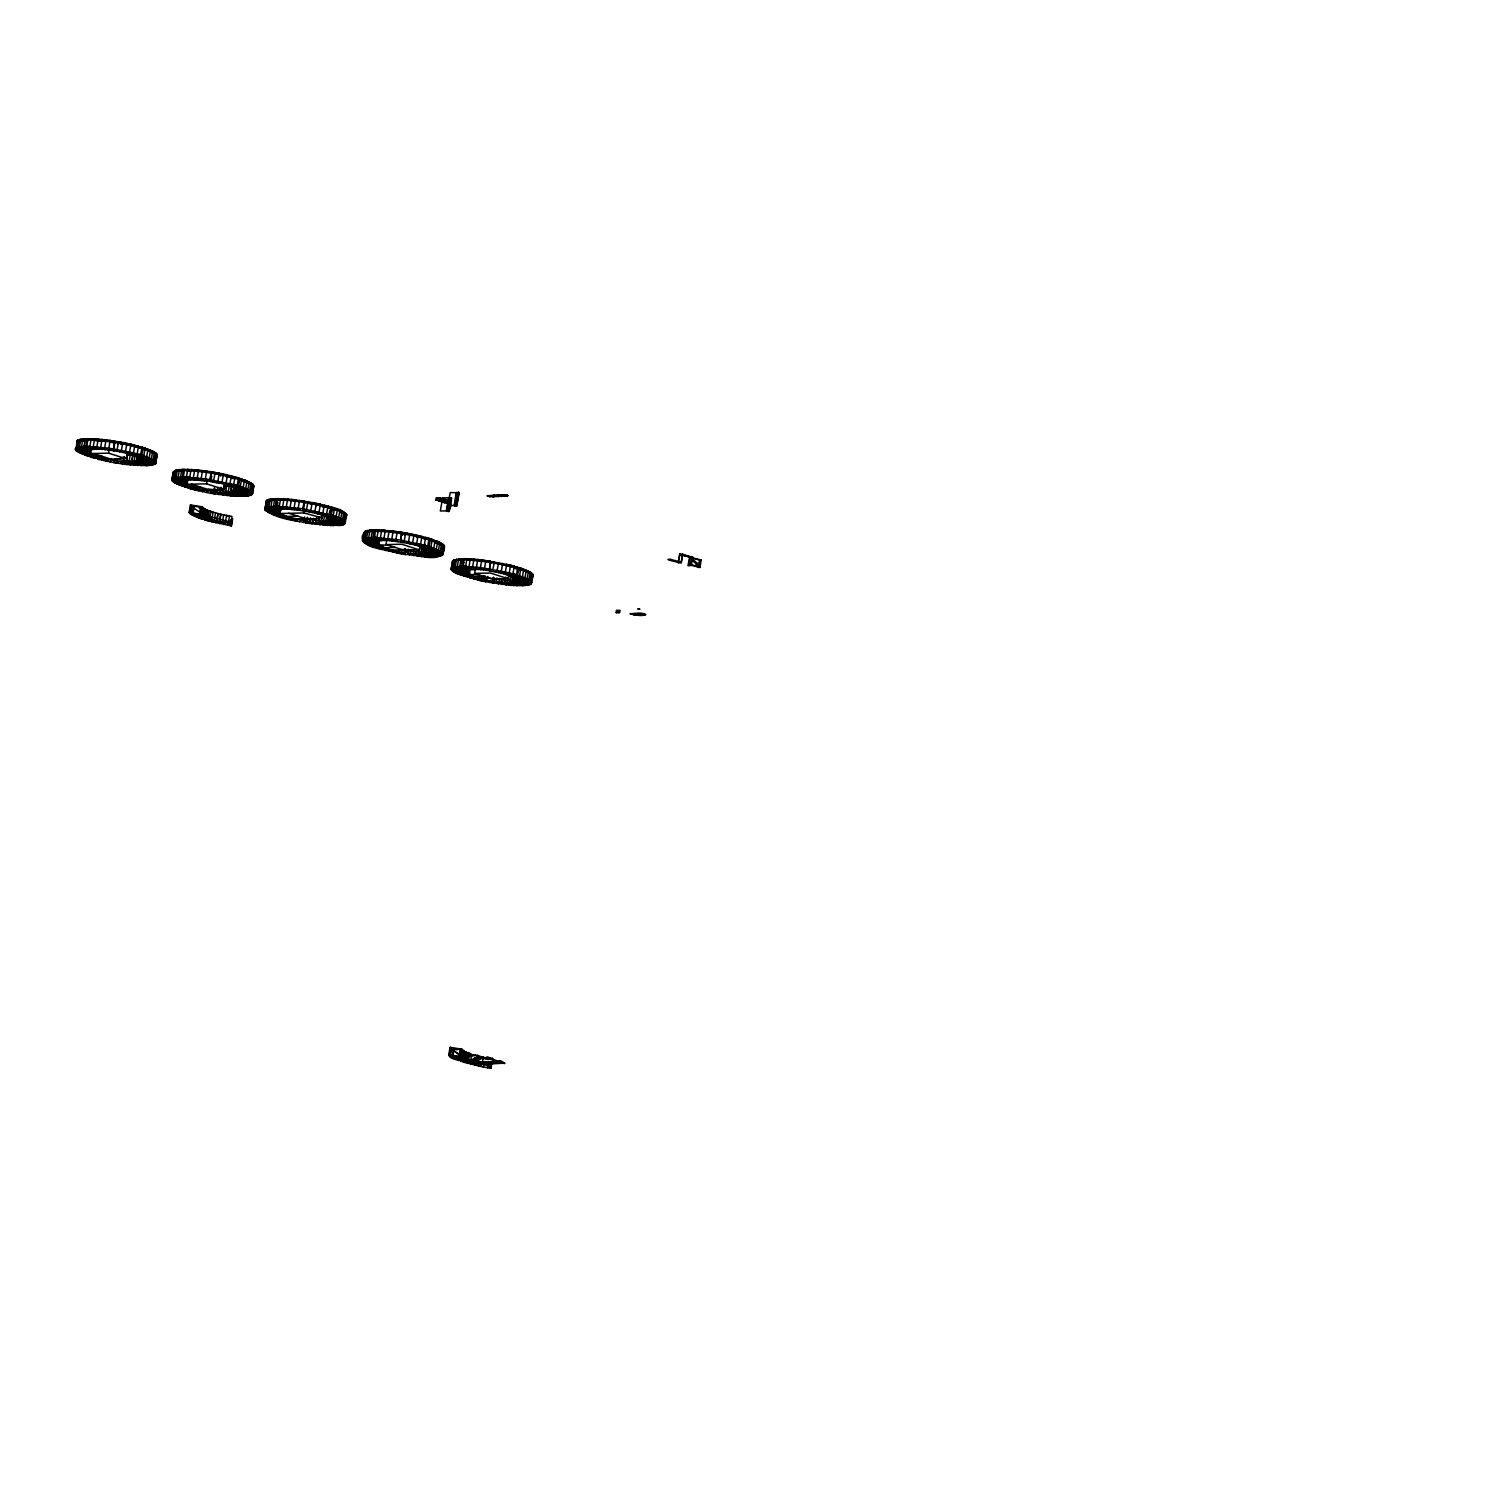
<?xml version="1.0" encoding="UTF-8"?>
<svg xmlns="http://www.w3.org/2000/svg" width="1507" height="1507" viewBox="0 0 1507 1507"><rect width="100%" height="100%" fill="white"/><g stroke="black" fill="none" stroke-linecap="round" stroke-linejoin="round"><path stroke-width="1.5" d="M403.198 534.458L401.747 534.834L401.729 533.704M226.389 515.62L231.927 516.43L231.136 525.227L231.927 520.631L230.175 520.348L231.739 519.821L231.381 525.943L204.387 519.896M181.33 471.164L175.98 470.598L173.493 472.256L173.851 474.762L173.38 473.857M201.392 518.747L210.999 519.877L201.222 518.898L190.541 514.019L189.11 512.38L190.409 504.902L201.015 506.672L200.017 512.305L190.56 505.862M200.073 511.853L200.996 506.653M459.729 1054.165L460.652 1049.023L450.066 1047.271L448.766 1054.749C449.802 1063.772 491.885 1060.777 463.139 1061.983L462.8 1059.892L461.801 1061.568M87.331 451.573C93.359 446.637 112.14 450.254 114.4 451.026C125.062 451.233 164.338 463.968 128.886 462.592C117.019 461.481 105.132 459.409 93.848 455.453C90.345 450.819 65.762 450.65 79.475 446.901L80.851 439.196L77.121 440.628L75.915 450.499L87.538 456.207L97.296 457.205L87.707 456.075M81.792 440.873L77.931 440.063L76.556 447.749L88.122 450.216M90.175 449.613L79.475 446.901L83.978 446.449L85.334 438.763L79.174 439.667L77.818 447.278L89.007 449.877M83.205 440.854L79.344 439.95L79.287 440.929L80.982 439.573L77.196 441.947L77.328 444.094M82.904 438.933L81.548 446.618L91.626 449.425M86.671 439.008L86.031 446.637M86.803 446.788L87.689 446.769M83.978 446.449L86.766 446.392L88.103 438.688L96.938 440.873M88.329 448.446L87.689 452.138L75.915 450.499M88.988 449.048L88.348 452.74L76.857 451.346M87.576 447.409L85.993 446.92L89.422 446.731M91.211 438.725L89.855 446.43L97.484 449.274M90.571 452.288L89.309 451.61L89.987 447.805M90.307 446.694L89.309 447.372M90.269 447.843L89.29 453.381L78.213 452.251M90.684 448.709L94.169 448.634L84.279 446.675L90.684 448.709L90.985 446.976L94.47 446.882M89.44 456.376L92.925 456.32M91.192 450.348L90.533 454.059L79.984 453.211M90.929 455.679L88.819 455.736M92.737 446.92L92.417 448.672L94.319 449.274M94.583 439.234L91.155 439.027L102.024 439.46L100.705 447.165L105.132 449.802M105.999 439.987L110.143 440.44L108.824 448.163L110.84 450.499M82.132 454.191L92.059 454.756L88.913 453.645L108.542 453.155L109.182 449.463M110.124 440.534L114.325 441.061L114.005 442.399L110.143 441.834L110.312 440.835L118.526 442.078L118.111 443.812L118.657 442.154L122.519 442.87L122.35 443.868L118.488 443.152L118.657 442.154M115.135 443.228L114.325 441.061L113.797 450.932M114.344 441.155L122.783 442.549L121.427 450.254L119.712 451.987M90.703 457.224C100.216 459.729 117.019 459.522 122.952 457.958L126.607 458.071L127.379 453.682M123.235 458.731L123.084 457.148M114.852 459.013L123.762 460.351L124.441 456.546L123.386 462.027L126.626 464.533L147.347 465.701L155.579 463.836L157.218 454.718L156.785 456.696M141.47 465.72L133.822 462.856L135.159 455.152L137.325 455.265L127.53 454.624L126.192 462.348L130.619 464.985M123.762 460.351L126.607 460.671L127.492 454.944L137.307 455.491L136.007 462.894M122.783 442.549L130.939 444.301L129.602 452.006L125.477 453.211M132.786 455.057L131.448 462.762L138.079 465.569M134.5 445.526L134.33 446.524L130.751 445.658L130.921 444.659L126.908 443.491L125.571 451.102L122.632 452.571M126.607 460.671L131.919 461.085L132.917 455.434M136.308 453.833L136.007 455.566L134.349 455.604M131.919 461.085L136.534 461.217L137.533 455.566M138.004 456.207L143.617 456.075L134.029 454.944L138.004 456.207L138.305 454.474M138.625 454.53L137.514 454.85L143.73 455.415M137.966 462.837L139.266 455.434M140 454.492L138.512 455.171M144.05 461.067C169.01 467.434 148.326 456.414 140.622 454.926L141.903 447.522L130.902 444.603M141.507 456.131L140.622 455.152M143.787 455.924L145.143 448.219L141.959 447.202L147.987 449.331M140.66 457.167L139.68 462.724L149.777 465.512M136.534 461.217L140.245 461.048L140.923 457.243M142.11 456.979L141.131 462.536L151.849 465.249M143.504 448.012L141.62 455.434M140.245 461.048L141.715 460.859L142.393 457.054M142.958 458.561L142.317 462.272L153.507 464.872M144.747 448.483L144.578 449.482L141.658 448.559L141.828 447.56L150.474 450.536M143.843 458.222L143.203 461.933L154.769 464.401M143.579 465.267L145.444 464.589L141.131 464.796M145.331 465.23L143.749 464.721L144.747 464.062M144.936 462.969L143.749 464.721M156.05 456.998L157.218 455.152L155.767 453.381L147.629 450.555L147.799 449.576M137.476 456.678L146.65 456.941L148.006 449.237L150.53 450.329L149.174 457.94L139.266 457.393M152.282 451.478L152.113 452.458L150.286 450.574M148.477 450.894L152.697 451.215L151.34 458.938L140.773 458.09M154.392 452.477L153.111 459.88L142.016 458.75M151.246 452.533L155.843 453.08L154.468 460.784L142.977 459.39M156.69 455.962L154.166 452.477L155.315 454.379M156.069 456.678L156.408 454.229L156.238 455.227M155.843 453.08L156.766 454.021L155.391 461.651L143.636 459.993M156.86 454.963L155.579 463.836L143.768 461.538M214.258 488.098L213.617 491.791L230.345 493.543L240.291 492.205L252.102 494.503L253.798 486.121L252.498 493.844L248.372 495.916L234.602 496.236L210.622 493.335L190.673 488.89L174.737 482.918L171.949 480.356L173.23 472.03M173.38 473.97L173.832 471.672L173.343 473.895L174.68 474.856M181.65 470.956L177.374 469.883L174.435 470.806L172.438 481.166L184.212 482.805L194.61 487.552L213.429 491.772L214.126 493.26L213.617 491.791M175.716 470.259L174.341 477.945C164.376 480.959 188.601 486.441 184.852 479.113M177.374 469.883L175.999 477.568L174.341 477.945L185.531 480.545C191.672 477.606 212.657 483.992 209.982 479.527M183.458 470.711L179.427 469.6L178.071 477.286L175.999 477.568L186.698 480.281M180.501 477.116L181.857 469.43L184.626 469.355L183.289 477.06L178.071 477.286L188.149 480.093M183.176 469.675L182.554 477.305M182.517 477.587L186.83 477.361L182.517 477.587L190.692 479.301L180.802 477.342L184.306 477.248M185.512 479.716L184.852 483.408L173.38 482.014M185.832 478.039L189.317 477.474L188.94 479.339L190.843 479.942M191.559 470.824L187.735 469.393L186.378 477.097L194.007 479.942M186.472 480.356L185.813 484.048L174.737 482.918M187.207 479.377L187.508 477.644L189.26 477.587M186.341 486.686L187.339 487.006M187.716 481.016L187.056 484.727L176.507 483.879M204.462 480.79L201.222 478.284L202.541 470.58L191.106 469.525L189.769 477.229L196.4 480.055M186.454 486.026L184.344 486.083L190.447 487.307M192.124 485.499L191.822 487.232L200.337 487.025M190.541 505.975L190.711 504.996M190.579 507.614L189.618 513.171L201.373 514.829L211.79 519.557L230.609 523.777M191.728 506.503C192.124 524.116 188.111 499.552 194.177 508.33M198.547 470.127L197.229 477.832L201.655 480.469M190.372 512.229L192.934 512.606L193.744 507.953M193.405 512.776L193.423 507.934M206.534 471.465L206.365 472.445L202.578 471.955L202.748 470.956M210.321 481.6L210.848 471.729L206.647 471.201L205.348 478.83L207.363 481.166M200.488 512.493L201.335 507.2L192.99 506.051M201.09 513.058C205.046 491.527 198.434 532.988 202.315 506.861M187.772 485.047L185.436 484.312L206.516 483.804L207.156 480.093M231.004 522.289L204.255 514.98L202.032 513.642L203.332 508.029L204.274 508.669L202.993 516.072L191.898 514.942M203.012 514.301L203.991 508.631L203.031 507.991M207.796 518.22L207.495 519.972L203.238 518.408L204.5 519.011M210.095 479.848L211.263 472.124M204.613 518.351L203.502 518.691L207.608 519.312L203.125 519.048M204.255 514.98L205.517 509.328L204.236 516.731L193.668 515.884M211.677 479.998L210.17 479.885L210.923 476.042M211.263 479.961L211.451 476.118M211.639 476.155L210.716 479.961M205.122 519.689L201.505 518.088L203.633 518.05M205.8 515.677L207.043 510.025L205.743 517.428L195.835 516.863M214.879 472.765L214.691 473.763L210.829 473.123L210.999 472.124L214.879 472.765L214.616 474.479L214.879 472.765L210.867 471.823M207.005 518.615L207.307 516.863M207.589 516.392L208.588 510.722L210.848 511.438L209.548 518.841M209.303 517.504L209.002 519.237L210.66 519.199M209.643 517.108L210.848 511.438M214.691 488.174L214.842 494.032M210.886 471.748L219.306 473.236L217.95 480.921L216.236 482.654L210.923 481.694L210.528 480.243M211.79 519.557L213.071 512.154L208.588 510.722M217.648 488.607L217.008 492.318L219.024 494.654M213.071 512.154L215.501 512.87L214.22 520.273L207.853 520.895M220.964 487.213L219.909 492.695L223.149 495.2M223.149 474.385L222.979 475.364L219.174 474.592L219.344 473.594M224.581 488.701L221.868 489.568L220.926 488.588L224.581 488.701L225.353 484.312M231.325 475.986L223.432 474.065L222.094 481.769L219.155 483.238L216.236 482.654M221.209 489.361L221.077 487.778M216.97 519.237L217.969 513.567L220.832 514.207L219.532 521.61L215.407 522.816M224.053 485.292L222.716 493.015L227.143 495.652M227.161 475.27L226.992 476.25L223.281 475.44L223.45 474.441L215.087 472.539M219.739 519.896L220.832 514.207M227.463 474.969L226.125 482.673L219.155 483.238M231.682 485.819L226.747 485.631L225.41 493.26L230.967 495.991M220.38 514.339L223.676 514.848L222.377 522.251L219.438 523.72M231.023 476.193L230.835 477.192L227.274 476.325L227.444 475.327M235.017 476.965L231.343 475.911L230.006 483.615L222 483.879M240.14 486.742L234.527 486.874L230.533 485.612L230.854 483.86M223.676 514.848L226.577 515.432L225.296 522.835L223.582 524.549M236.034 486.177L231.645 486.139L230.345 493.543L237.993 496.387M208.38 489.135L230.854 491.866L231.645 486.139M232.53 493.561L234.056 486.234L233.058 491.885L230.854 491.866M226.577 515.432L229.554 515.978L227.783 525.34M234.527 486.874L234.828 485.141M237.258 485.141L234.037 485.518L239.255 485.763M234.489 493.505L235.789 486.102M233.058 491.885L235.035 491.847L235.714 488.042L224.731 484.538M235.035 485.838L236.524 485.16M238.106 478.152L237.936 479.151L223.375 474.366L220.625 475.647M240.253 486.083L237.032 486.478L238.483 477.889L250.991 482.937L253.798 486.215M237.183 487.835L236.203 493.392L246.3 496.18M231.381 525.943L232.681 518.54M237.032 486.478L238.407 486.441L240.009 478.699M238.633 487.646L237.654 493.203L248.372 495.916M243.663 495.502L237.654 495.464L240.103 495.935L240.385 494.748M235.035 491.847L238.238 491.527L238.916 487.722M239.481 489.229L238.841 492.94L250.03 495.539M241.271 479.151L241.101 480.149L238.181 479.226L238.351 478.228L246.997 481.204L242.533 480.997M240.291 492.205C262.783 497.649 249.164 489.229 240.31 486.591L241.666 478.887M240.367 488.89L239.707 492.601L251.273 495.068M244.134 480.168L243.946 481.166L241.497 479.226M239.952 479.772L244.53 479.904L243.173 487.609L233.999 487.345M241.855 495.897L242.797 495.52M252.008 484.048L253.233 486.686L252.272 484.048L248.938 482.202L248.636 483.125L250.388 484.067L250.576 483.088M243.098 480.695L249.22 481.882L247.864 489.605L235.789 488.061L245.698 488.607L247.054 480.903L244.53 479.904M252.705 485.838L252.875 484.84L252.931 488.004M239.5 490.058L250.991 491.452L252.366 483.747L253.308 484.614L251.914 492.318L240.159 490.66L237.296 488.758M307.014 522.872C293.79 520.367 276.233 518.954 264.874 509.611L266.551 500.55L271.241 500.795M266.004 506.71L265.364 510.421L277.118 512.06L287.536 516.807L306.354 521.026C304.489 522.778 351.545 525.924 324.909 515.903C313.381 512.229 301.362 510.157 289.306 509.309C284.503 506.069 272.258 515.055 277.778 508.368M267.379 499.985L264.874 509.611L276.779 511.513L277.401 507.689M266.23 502.509L267.568 500.362L266.155 502.227M289.306 509.309L282.676 506.503L284.013 498.798L270.28 499.213L268.924 506.823L266.004 507.671L277.571 510.138M272.353 498.855L270.977 506.559L268.924 506.823L279.624 509.536M281.074 509.347L270.977 506.559L273.426 506.371L274.783 498.685L278.531 499.815M277.608 498.987L272.447 500.211L272.616 499.213M276.101 498.949L275.48 506.559M277.947 502.377L277.005 507.35L275.536 506.201M278.418 508.97L277.778 512.681L266.287 511.269M273.841 505.956L279.624 507.275M280.679 514.301L278.362 513.567L279.417 507.727M279.699 507.765L278.738 513.322L267.643 512.192M277.213 506.522L273.728 506.597L280.114 508.631L280.415 506.898L276.44 505.617M280.264 516.261L279.379 515.281L283.354 516.562L278.87 516.298M280.679 508.405L280.019 512.229L276.987 508.744M280.302 512.135L280.942 508.424M282.167 506.861L281.866 508.594L280.114 508.631M280.377 515.601L278.983 515.658L282.355 516.242M282.751 515.865L286.744 517.127L277.156 515.997L282.751 515.865L283.052 514.113M283.542 515.469L283.241 517.221L282.242 516.901M284.013 498.874L287.649 499.043L286.311 506.748L291.868 509.479M316.338 503.413L295.447 499.91L294.148 507.539L297.388 510.044M299.573 500.362L298.254 508.085L300.289 510.421M299.761 500.757L299.573 501.756L303.434 502.34L303.604 501.341L304.433 503.225L303.774 500.983L303.227 510.873M303.058 508.801L304.357 501.398M278.362 513.567L303.981 512.945C303.02 506.71 304.659 510.76 304.527 509.272M304.64 516.939L303.529 522.59M308.012 501.699L306.204 511.363M306.354 521.026L307.183 517.353M307.616 517.428L307.748 523.287L334.008 525.679M310.574 517.881L309.915 521.573L311.949 523.909M313.475 518.257L312.816 521.949L316.056 524.455M316.715 516.788L315.641 522.27L320.068 524.907M320.087 504.525L319.898 505.523L316.206 504.694L316.376 503.696M345.499 516.675C346.855 507.802 326.981 507.482 320.388 504.223L319.051 511.928L314.906 513.133M287.272 519.124L319.333 518.728L318.806 517.711M319.296 516.958L318.335 522.515L323.892 525.246M301.306 518.389L318.787 520.838L319.446 517.033M320.369 504.581L320.2 505.58L323.76 506.446L323.93 505.448M318.787 520.838L321.368 521.026L322.178 515.281L326.962 515.488M327.603 506.427L327.433 507.407L320.332 504.525L303.736 501.304L277.495 498.911M325.455 522.816L326.755 515.413M333.047 515.997L323.459 514.867C343.502 513.378 357.686 531.387 326.586 523.438L326.887 521.705M327.415 522.778L328.714 515.375M321.368 521.026L327.961 521.102L328.94 515.451M329.788 510.59L329.185 514.075L333.16 515.337M326.962 514.772L331.446 515.055M328.639 521.667L328.338 523.4L326.435 522.797M331.031 507.407L330.862 508.405L327.678 507.482L327.867 506.503L334.516 508.462L328.809 508.443M317.638 513.793L322.931 512.87L324.269 505.165L331.408 507.143L330.052 514.848L302.455 508.707L276.195 506.314L277.552 498.61L280.622 498.742L279.304 506.352L286.933 509.196M330.429 515.243L329.129 522.646L339.226 525.453M327.961 521.102L329.694 520.989L330.673 515.319M326.586 523.438L330.09 523.362L330.391 521.61M332.934 507.953L331.05 515.356M331.823 516.976L330.579 522.458L341.279 525.171M332.407 518.483L331.747 522.194L342.956 524.794M334.196 508.424L334.008 509.404L331.276 507.482M331.446 524.7L330.692 524.059L336.588 524.756M333.235 515.865L334.573 508.142L331.389 507.219M334.177 523.984L333.198 524.643M337.041 509.423L339.395 511.419L339.565 510.421M341.712 511.4L341.543 512.38L339.734 510.496L342.07 511.457M342.146 511.156L340.77 518.86L330.221 518.012M345.499 516.92L346.139 514.17L343.596 512.418L343.313 513.341C346.44 513.473 346.214 519.915 346.309 514.885L344.933 513.303L340.883 512.757M343.916 512.097L342.541 519.802L331.465 518.672M345.197 513.322L343.897 520.725L332.425 519.312M345.273 513.096L340.695 512.455M345.178 518.766L344.199 524.323L332.633 521.855M346.667 514.659L345.028 523.758L333.217 521.46M404.215 552.334L404.705 553.804L404.686 548.605C399.751 557.1 450.423 555.913 422.6 547.173C412.748 544.008 402.52 542.124 392.253 541.013C381.874 538.451 372.323 544.272 362.49 540.165L364.939 538.489L366.314 530.784C353.071 542.124 375.318 550.187 384.436 548.416L374.847 547.267M375.262 541.409L363.696 538.96L365.071 531.255L362.565 540.9C376.675 542.595 389.145 551.6 404.046 552.316M364.016 536.134L363.055 541.691L374.81 543.349L375.469 539.638M389.56 540.768L384.002 538.018L385.34 530.313L367.972 530.502L366.615 538.112L364.939 538.489L376.147 541.088M377.315 540.825L366.615 538.112L371.118 537.66L372.474 529.955L382.156 531.349M373.793 530.219L373.171 537.829M374.15 537.151L374.697 538.621L373.227 537.472M376.11 540.241L375.469 543.952L363.978 542.558M371.532 537.227L376.449 538.583L378.351 537.603M378.332 529.918L376.995 537.622L384.624 540.486M375.036 537.132L377.428 537.905L376.449 538.583M377.07 540.881L376.43 544.592L365.353 543.462M377.805 539.92L381.309 539.826L371.419 537.867L377.805 539.92L378.106 538.169L379.858 538.131M376.562 547.568L378.069 546.89L376.562 547.568L380.932 548.491L381.233 546.758M376.957 547.229L378.069 546.89M378.37 539.694L377.711 543.5L374.471 540.994M378.634 539.713L378.37 545.572L378.992 542.106M378.558 548.209L374.96 546.627L377.07 546.57M395.079 541.314L391.839 538.809L393.157 531.104L401.446 532.348L402.256 534.514L401.465 532.272L381.704 530.163L380.386 537.773L386.998 540.58M379.934 548.171L381.045 547.851L378.935 547.889M382.74 546.024L382.439 547.776L395.493 547.437M402.143 549.565L385.943 544.592L386.602 540.9M397.264 531.651L395.945 539.355L397.98 541.71M401.465 532.272L400.919 542.143M405.082 534.985L405.647 533.29L405.609 534.345L409.49 535.079L409.659 534.081L401.484 532.367L405.703 532.988L403.895 542.633M405.308 548.699L405.44 554.557C417.138 553.691 444.923 566.142 444.433 545.948L440.006 544.592M408.265 549.151L407.606 552.843L409.64 555.198M411.166 549.528L410.507 553.239L413.747 555.725M413.766 534.91L413.596 535.908L409.791 535.136L409.961 534.137L405.703 533.064L405.251 534.928M405.703 532.988L414.048 534.608L412.711 542.313L409.772 543.782M413.973 549.848L413.332 553.54L417.759 556.177M414.048 534.608L418.079 535.494L416.742 543.198L412.598 544.404M416.667 550.093L416.026 553.785L421.583 556.535M398.997 549.659L419.059 552.297L420.585 544.385M440.892 553.446L441.984 553.766L431.153 551.863L443.039 553.728L433.79 548.152L435.071 540.749L432.264 539.431L421.96 536.435L420.623 544.14L415.329 545.063M421.15 546.137L430.738 547.286L425.144 547.418L421.15 546.137L421.451 544.404M422.299 546.344L420.962 554.067L428.591 556.931M419.059 552.297L421.47 552.41L422.261 546.664L426.632 546.721M425.294 537.698L425.125 538.696L421.734 537.792L421.903 536.793M423.147 554.105L424.465 546.382L419.907 546.344L418.588 553.973L425.219 556.78M421.47 552.41L423.674 552.429L424.654 546.777L426.406 546.645M424.955 544.31L424.654 546.061L427.027 546.344M425.144 547.418L425.445 545.666M424.277 554.727L434.167 556.667L424.277 554.727L424.578 552.975M425.652 546.382L423.448 545.044L423.147 546.777L421.47 546.815M425.106 554.049L426.067 548.491M423.674 552.429L425.652 552.372L426.311 548.567L436.314 549.151L437.67 541.446L433.715 541.22M428.723 538.696L428.553 539.676L409.904 533.855L408.567 541.465L406.852 543.179M424.616 547.889L433.79 548.152L427.743 546.118L429.099 538.413L425.652 537.415L424.296 545.12L417.929 545.76M443.472 501.435L435.881 500.041L436.258 497.856L438.085 497.932M427.781 548.378L426.82 553.936L436.917 556.723M425.652 552.372L427.385 552.259L428.045 548.454M435.881 500.041L437.181 500.004L437.557 497.819M428.911 550.036L428.271 553.728L438.97 556.441M430.625 539.223L428.76 546.645M437.953 497.988L437.313 500.004M429.25 555.311L428.271 555.989L431.755 555.913M438.518 500.437L439.027 497.8L442.907 498.666L442.512 500.833L437.821 500.343M430.098 549.772L429.438 553.465L440.647 556.064M431.887 539.694L431.699 540.693L425.558 537.773L421.809 538.093M438.688 500.927L439.064 498.742M430.927 547.135L432.264 539.431L428.12 539.449M430.964 549.433L430.324 553.126L441.89 555.593L443.925 545.138M439.667 498.93L439.272 501.115L442.305 501.906M439.724 499.947L440.101 497.762M431.548 549.038L430.908 552.73L442.719 555.028L444.358 545.93L444.019 547.399M431.831 548.586L431.172 552.278L443.096 554.388L440.986 553.427M440.609 501.077C438.424 497.367 446.355 500.136 442.418 498.93M442.323 501.869L445.789 501.888C438.97 504.449 440.76 495.445 440.854 501.209M444.546 502.773L444.923 500.607L449.444 500.757L445.752 499.928L445.337 502.114L449.048 502.942L446.034 503.018L442.681 502.17L443.058 500.004M443.058 501.021L443.435 498.836L441.268 498.704M437.256 541.691L437.087 542.69L434.939 540.768L439.761 542.727M442.681 502.17L444.282 502.245L444.603 500.079M445.827 502.227L446.166 499.702L443.435 498.836M446.392 502.095L446.769 499.91M451.573 498.158L448.69 497.8L446.392 510.854L450.31 492.563L459.334 492.77L457.827 492.45L459.013 492.356L456.734 505.429L450.066 505.58M444.414 546.024L441.287 543.688L443.303 546.363L443.491 545.383M451.46 498.177C450.951 516.468 444.019 515.959 450.141 497.762L451.309 497.724L449.029 510.798L440.327 511.005L442.606 497.932L448.69 497.8M443.906 547.889L444 546.174L444 547.625M456.395 492.431L454.116 505.485L455.321 505.919L457.054 505.825L455.66 505.542L457.864 492.393M456.715 492.563L454.568 505.768M455.434 505.919L457.714 492.846M456.847 505.712L459.183 492.808M489.982 571.002C476.834 567.046 463.591 572.133 451.102 568.968L453.569 567.272L454.944 559.587L452.477 561.357L451.102 568.968L455.736 573.206L481.505 581.043L510.195 585.319L523.099 585.696L530.502 584.396L533.026 575.448L531.331 583.831L519.519 581.532L509.573 582.87L492.846 581.137L493.486 577.426M492.846 581.137L493.316 582.606L492.657 581.099C477.757 580.383 465.305 571.379 451.177 569.684L452.872 560.623L463.855 558.683L470.335 558.871L468.997 566.557L475.628 569.382M453.682 560.058L451.667 570.494L463.44 572.133L464.081 568.44M453.701 561.414L455.095 559.964L452.778 560.905L452.609 563.298L452.891 561.979M455.095 559.964L454.926 560.943L456.734 559.587L453.607 560.34M456.602 559.21L455.227 566.896L453.569 567.272L464.759 569.872M515.337 568.591L520.838 568.516L485.857 560.755L463.798 558.984L456.696 560.547L456.866 559.549M465.927 569.608L455.227 566.896L459.729 566.444L461.085 558.758L464.834 559.888M462.404 559.022L461.782 566.632M468.15 560.114L463.855 558.683L463.308 567.423L463.61 566.218L461.029 566.01M464.74 569.043L464.081 572.735L452.609 571.341M466.059 566.707L462.781 565.954M466.982 559.097L463.968 560.039L464.137 559.059M465.701 569.684L465.041 573.395L453.965 572.264M465.569 576.013L466.567 576.333M469.657 573.715L466.322 572.283L466.982 568.478M467.264 568.497L466.285 574.054L455.736 573.206M475.666 569.589L467.886 569.232L467 574.374L478.717 574.713M467.283 576.352L469.562 577.294L469.864 575.542M460.407 575.203L469.581 575.448L467.81 574.751L468.771 569.194M469.28 569.74C465.682 581.909 473.123 569.571 467.886 569.232M468.564 576.974L469.675 576.635L463.572 575.41L465.682 575.354M469.073 575.938L473.047 577.2L463.459 576.07L469.073 575.938L469.374 574.186M505.598 495.257L507.821 495.539L493.524 495.332L493.147 496.745C478.925 495.539 494.786 495.483 489.398 495.973M508.876 575.034L508.217 578.726L492.506 579.102L474.573 573.395L475.214 569.703M488.362 496.067L497.385 496.199L494.051 496.707L491.696 495.389L494.993 495.709L493.411 495.841M489.248 496.368L493.222 496.312M489.945 496.82L487.59 495.615M490.171 495.445L493.147 496.745M490.886 495.558L489.888 496.029M481.675 560.265L481.505 561.244L477.832 560.83L478.002 559.851M506.691 564.39L481.75 559.982L480.45 567.612L483.69 570.117M494.051 496.707L491.753 495.52M493.392 495.784L494.597 495.313L493.505 495.407M498.855 496.651C490.547 494.164 505.222 497.253 503.15 495.087L505.655 495.746M485.894 560.434L484.576 568.158L486.591 570.494M497.856 496.33L497.894 495.257L503.432 495.464M498.987 495.238L501.379 496.594M485.084 575.862L484.444 579.573L481.505 581.043M497.819 495.69L499.344 495.652L495.69 495.313M501.454 496.161L499.702 495.596L501.228 495.276M500.55 495.144L500.381 496.274L501.793 496.01M488.004 576.465L485.65 581.872M503.15 495.087L504.657 496.029M507.595 495.106L503.752 495.502L507.106 495.765M494.108 562.092L493.919 563.091L490.058 562.45L490.227 561.452L490.905 563.317L490.095 561.15L489.549 570.946M492.657 581.099L493.316 577.407M506.22 496.01L507.765 495.539M493.919 577.501L494.07 583.36M498.478 562.865L497.178 570.249L495.464 571.982L490.152 571.04L489.455 569.571L490.755 569.288M496.877 577.935L496.236 581.645L498.252 583.981M499.778 578.33L499.137 582.022L502.377 584.528M502.377 563.712L502.208 564.692L498.403 563.919L498.572 562.94M502.66 563.392L501.322 571.096L498.384 572.566L495.464 571.982M502.585 578.631L501.944 582.342L506.371 584.98M506.39 564.598L506.22 565.577L502.509 564.767L502.679 563.769M505.617 577.03L504.638 582.587L510.195 585.319M508.16 577.219L507.2 582.757L513.83 585.583M510.251 565.521L510.063 566.519L506.503 565.652L506.672 564.654M520.876 568.309L510.572 565.238L509.234 572.943L503.96 573.866L498.384 572.566M510.082 581.193L511.08 575.542L513.284 575.561L512.286 581.231L481.788 577.219M512.06 573.828L511.758 575.58L510.101 575.617M513.906 566.5L513.736 567.48L510.346 566.594L510.515 565.596M511.758 582.889L513.096 575.165L508.518 575.128M513.567 573.112L513.265 574.845L517.259 576.126M519.519 581.532C548.341 587.824 517.466 572.189 509.762 574.939L513.755 576.201L514.057 574.468M512.907 583.51L522.778 585.47L512.907 583.51L513.209 581.777M514.264 575.165L510.082 573.187M513.717 582.851L514.697 577.294M512.286 581.231L514.264 581.175L515.262 575.523M517.334 567.48L517.165 568.478L514.17 566.557M514.942 581.74L514.64 583.473L512.738 582.87M516.675 577.238L515.432 582.719L525.529 585.526M516.392 583.435L516.694 581.683M519.237 568.026L517.372 575.429M517.541 578.82L516.882 582.531L527.601 585.243M516.995 584.132L521.083 585.225L516.995 584.132L519.406 584.904M514.264 581.175L517.466 580.854L518.144 577.049M518.709 578.556L518.069 582.267L529.258 584.867M520.499 568.497L520.329 569.476L517.579 567.555M516.731 568.252L520.895 568.214L519.538 575.919L513.755 576.201M520.499 584.057L519.501 584.716L522.891 584.829M526.226 570.55L520.537 569.552L520.725 568.553L523.701 569.533M525.868 570.494L525.698 571.492L531.161 573.319L532.461 576.07L529.918 572.472M528.034 571.473L532.442 574.242M513.228 576.672L522.402 576.936L523.758 569.232L530.219 572.264L528.863 579.875L517.768 578.745L503.96 573.866M530.991 574.318L531.161 573.319M530.238 572.17L531.575 573.169L530.219 580.798L517.768 578.745M531.293 577.935L532.291 576.39L531.368 577.897M532.461 576.07L532.611 574.958L531.801 576.993M450.367 1047.365L451.591 1050.002M533.026 574.826L532.536 573.941L530.502 584.396L518.935 581.928M450.442 1054.787L451.12 1048.702L450.329 1054.768L453.061 1055.145L453.513 1050.398L452.759 1055.145M460.652 1049.004L459.748 1054.278L460.765 1055.691L461.651 1049.098L462.988 1050.398L461.688 1057.801L471.277 1061.116M460.068 1055.051L461.01 1049.607L454.737 1048.721M459.07 1055.22L460.765 1055.427L460.991 1049.588M450.197 1056.407L461.688 1057.801L460.69 1056.633L461.669 1049.173M461.971 1049.23L461.029 1057.198L449.274 1055.54L450.555 1048.137L451.761 1049.004M462.988 1050.398L461.726 1055.804L467.302 1058.536M451.554 1057.311L462.649 1058.441L463.93 1051.038L461.764 1056.35M453.324 1058.272L463.892 1059.12L465.173 1051.716L463.063 1057.066M455.491 1059.251L465.418 1059.798L466.699 1052.395L464.646 1057.782M477.21 1058.799L477.832 1055.314L467.358 1055.465L466.53 1060.25L477.587 1059.496M470.033 1060.928C461.632 1060.457 473.104 1051.151 468.244 1053.092M467.264 1060.08L468.489 1053.11L466.435 1052.395M469.506 1054.241L465.87 1053.807M469.374 1055.522L468.62 1059.873L466.869 1059.911M469.732 1060.928L461.971 1060.551M471.804 1054.542L470.655 1059.835L475.025 1059.722M471.898 1059.308L471.521 1061.493L470.655 1059.704M479.339 1061.493L476.344 1062.002L473.104 1060.514M479.697 1059.214L473.386 1058.668L488.023 1057.876L504.619 1063.17L489.982 1063.942L474.893 1062.454L490.265 1066.165L490.755 1067.615L491.583 1063L490.849 1064.545L479.075 1062.171M476.702 1059.722L479.622 1059.647L475.911 1057.989M479.961 1057.123L483.333 1057.217L482.033 1064.62L479.094 1066.089L463.139 1061.983M480.055 1058.46L480.375 1056.614L483.333 1057.217M485.122 1057.952L473.386 1058.668M485.593 1061.512L483.238 1066.937L479.094 1066.089M485.989 1058.423L491.546 1058.762M485.819 1062.623L504.619 1063.17M488.833 1058.837L486.365 1058.14L504.544 1063.603M488.343 1059.44L485.047 1058.385L488.438 1059.007M488.551 1062.058L487.439 1067.709L483.238 1066.937M490.623 1062.492C482.278 1062.096 492.036 1063.772 488.174 1061.7M490.905 1062.454L490.717 1067.615M487.439 1067.709L491.037 1068.312L491.075 1064.112M491.037 1068.312L491.922 1062.303M488.004 1059.289L492.657 1058.423L488.136 1059.402M492.977 1063.452L489.587 1062.831M501.718 1063.226L498.384 1062.171M502.189 1062.962C496.01 1058.799 506.635 1062.962 501.492 1061.908M502.264 1062.209L498.308 1062.605M616.664 612.69L617.286 611.371L616.231 612.256M618.567 612.633L618.397 611.352L619.076 612.633M630.359 613.876C650.892 611.051 648.877 618.623 630.359 613.876L641.681 613.594L645.599 614.856M634.259 615.12L645.674 614.404M670.841 559.436C697.458 566.5 657.485 558.475 670.86 559.342M677.434 562.337L679.393 562.299M691.355 557.289L679.902 554.444L678.188 562.733L679.676 554.199L682.501 554.124L691.619 557.176L690.112 565.709L687.946 565.69L689.679 557.232L700.359 559.775L699.38 565.426L697.327 565.483L699.38 565.426M682.501 554.124L681.221 562.733L682.69 554.369M701.094 560.02L700.02 567.48L688.699 564.692L689.98 557.289L698.419 559.813M688.699 564.692L691.487 564.616L692.768 557.213M698.061 567.536L699.041 561.979M691.656 559.926L697.515 565.031L699.361 564.993L700.359 559.775M77.196 441.947L79.344 439.95M78.025 441.381L78.194 440.402M88.386 439.064L88.216 440.044L91.06 440.082M91.475 439.102L91.305 440.101L94.414 440.232M179.71 469.958L173.719 472.614M187.998 469.77L187.81 470.768L190.937 470.9L181.801 469.713M244.322 480.243L244.153 481.223L248.636 483.125L248.938 482.202M267.455 501.322L272.466 499.231M268.886 499.853L268.717 500.851L270.262 500.494M270.563 499.476L270.393 500.475L272.277 500.23M275.046 499.043L274.877 500.041L277.439 499.985M343.596 512.418L343.426 513.397L341.863 511.476L343.841 512.399M346.139 515.94L346.629 515.055L346.026 516.261M368.254 530.765L365.165 532.593L369.969 531.5M370.308 530.483L370.138 531.481L375.3 530.257M372.738 530.332L372.568 531.312L375.13 531.255M375.526 530.257L375.337 531.255L378.2 531.293M378.596 530.294L378.427 531.293L381.535 531.425M437.426 541.767L439.234 543.669L437.426 541.767L432.98 541.465M441.287 543.688L441.118 544.686L439.554 542.746L442.888 544.592L438.575 544.046M443.359 546.438L443.529 545.44L443.849 547.267M467.227 559.097L467.057 560.095L470.165 560.227M523.551 569.571L523.381 570.569L528.392 571.53M476.306 1058.592L477.493 1058.498L475.176 1058.272M690.338 557.364L699.361 564.993M102.25 439.856L102.08 440.835L105.754 441.25M106.225 440.289L106.055 441.287L109.841 441.777M118.186 443.096L114.306 442.455L114.475 441.457M134.763 445.601L134.594 446.599L137.985 447.485L138.154 446.486L134.5 446.863M191.351 469.92L191.182 470.9L194.516 471.145L194.704 470.146L191.05 469.826M194.968 470.165L194.799 471.164L198.321 471.484M198.773 470.523L198.604 471.503L202.277 471.917M210.829 472.049L206.629 471.427L206.666 472.501L210.528 473.066M219.042 473.537L215.181 472.821L215.011 473.82L218.873 474.535M284.277 499.175L284.107 500.173L287.441 500.399M287.894 499.42L287.705 500.418L291.247 500.738L287.649 499.043M291.699 499.778L291.529 500.776L295.202 501.172M295.673 500.23L295.485 501.209L299.271 501.718M307.616 503.018L303.736 502.377L303.924 501.379L304.602 503.244M308.106 502.076L307.918 503.074L311.798 503.79L311.968 502.792L310.48 504.28L312.156 502.792M385.133 531.67L381.798 531.444L381.968 530.445M385.585 530.709L385.396 531.688L388.938 532.009M389.39 531.048L389.22 532.046L392.894 532.461M393.365 531.5L393.176 532.498L396.981 532.988M397.452 532.046L397.283 533.026L401.126 533.61M405.308 534.307L401.427 533.648L401.615 532.668L405.477 533.308M414.067 534.966L413.898 535.965L417.609 536.793L417.778 535.795L409.847 534.062M474.196 559.493L474.027 560.491L477.549 560.811M486.064 560.83L485.894 561.828L489.756 562.394M494.409 562.149L494.239 563.147L498.101 563.863M118.111 443.736L118.582 441.777L116.755 451.422M215.181 472.821L213.278 482.089M405.383 535.042L405.797 533.365M493.863 563.731L494.334 561.772L492.506 571.436M97.842 459.202L114.099 462.649L114.57 460.709M210.622 493.335L211.074 491.376M377.843 548.435L401.22 553.86L401.691 551.92M489.85 582.663L490.302 580.704M477.512 1061.324L476.758 1060.909M486.799 1058.215L489.474 1058.404M487.401 1058.573L489.662 1058.668M491.734 1063.245L490.773 1063.245M500.079 1062.435C505.071 1063.151 499.702 1063.716 500.964 1062.755M231.927 520.631L231.08 521.836M77.121 440.628L77.215 442.87L76.725 441.984M253.798 486.121L251.669 487.213M533.026 575.448L531.82 576.748M156.935 455.754L155.786 456.904M156.766 456.734L155.617 457.902M77.931 440.138L77.215 443.096M76.97 441.589L78.157 444.188M171.911 480.243L183.854 482.165L185.531 480.545M364.091 532.8L365.259 531.632M363.922 533.779L365.09 532.63M453.08 561L452.967 563.091M121.351 444.414L122.821 442.926L122.651 443.925L126.456 444.697M310.517 504.205L312.213 502.49L310.875 510.195L309.161 511.909M310.8 504.336L312.269 502.867L312.1 503.847L315.905 504.619M121.05 444.358L122.726 442.851L126.871 443.698M109.898 461.877L111.593 460.162M206.421 492.544L208.117 490.83M299.328 521.799L301.042 520.085M397.019 553.088L398.733 551.374M486.196 1057.857L482.993 1057.387M240.913 490.51L238.238 491.527M252.309 487.571L253.741 485.819L252.14 488.569M77.027 440.911L85.428 439.121L80.945 440.553L82.847 440.289M270.205 499.42L266.475 500.833L266.645 502.792M220.512 475.534L223.432 474.065M105.754 461.029L108.692 459.56M220.776 475.666L223.375 474.366M202.277 491.696L205.216 490.246M295.184 520.97L298.122 519.501M312.081 512.493L315.02 511.024L316.357 503.319L320.369 504.318M392.875 552.24L395.814 550.771M143.805 460.257L141.715 460.859M364.977 531.557L370.157 530.502M519.538 580.252L517.466 580.854M76.932 449.726L78.929 450.066M75.407 449.576L77.045 449.576M114.005 449.538L115.643 449.896L113.458 448.86L114.739 441.457L114.023 449.274M117.565 462.611L116.152 462.819M151.454 462.009L154.317 462.611M143.994 460.558L155.899 462.517L151.717 462.027M173.456 480.224L173.945 480.469M212.901 492.977L214.088 493.279L212.939 492.959M250.84 493.279L247.958 492.714L250.689 492.921M266.645 509.799L264.836 509.517M303.397 509.498L303.849 510.967M307.748 523.287L305.789 522.741M333.461 520.593L344.312 522.533L340.883 521.968L341.844 521.949M366.031 541.277L366.258 541.296M506.314 495.652L507.746 495.973M455.114 570.249L452.684 569.74M492.676 582.795L491.433 582.267L493.166 582.606M527.262 582.003L519.802 581.08M527.996 582.041L530.634 582.587M637.367 613.726L639.345 614.065L638.309 613.801M487.364 1058.536L488.795 1058.762M530.897 576.541L532.48 576.107M126.833 445.507L130.939 444.301L141.941 447.296M316.263 505.429L320.388 504.223M101.722 460.144L105.848 458.938M198.246 490.811L202.371 489.605M316.527 505.561L320.332 504.525M291.152 520.066L295.278 518.86M388.844 551.336L392.988 550.149M477.474 580.138L481.6 578.933M501.228 573.206L505.354 572.001L516.374 574.92L517.711 567.216L514.019 567.385M475.063 1065.185L479.188 1063.999M268.604 499.589L270.28 499.137M366.295 530.878L367.972 530.407M184.513 470.711L175.622 470.542L173.173 472.237L173.738 473.763M332.35 520.518L329.694 520.989M430.041 551.788L427.385 552.259M128.208 453.871L133.483 452.948L140.622 454.926M226.088 476.834L231.343 475.911M226.464 477.003L231.306 476.212M194.365 489.869L221.868 489.568M211.526 521.874L216.801 520.951L218.101 513.548L215.501 512.87M416.685 537.377L421.96 536.435M418.776 537.283L421.903 536.737L418.079 535.494M384.963 550.394L402.218 549.791M507.068 565.86L510.572 565.238M473.594 579.197L478.868 578.274M480.488 1056.595L477.625 1055.955L480.375 1056.614M471.182 1064.243L476.457 1063.32M177.355 469.958L179.427 469.6M456.527 559.493L458.768 559.304M134.274 446.637L138.512 446.204L137.156 453.908L130.808 454.549M134.688 446.901L138.456 446.524M94.15 458.222L100.517 457.582M190.673 488.89L197.04 488.249M227.312 485.216L237.145 485.593M323.722 506.559L327.942 506.145L326.605 513.849L320.238 514.471M322.366 507.049L327.904 506.446L324.212 505.467M283.599 518.144L289.966 517.523M421.885 538.131L425.558 537.773M381.29 549.433L387.657 548.793M469.901 578.217L488.343 577.784M506.54 574.544L512.907 573.922L514.264 566.218L506.691 564.296L505.354 572.001L480.45 567.612L462.517 566.387M470.674 1055.635L474.592 1055.352L470.919 1055.71M474.988 1055.258L477.757 1055.917M467.509 1063.283L474.818 1062.887M87.331 451.497L78.967 450.141M117.433 462.555L116.906 461.104L117.866 463.289M173.267 480.206L173.644 480.526M175.886 480.903L175.754 480.563M268.51 510.025L276.761 511.438M439.008 497.856L440.308 498.063M450.141 497.762L451.554 498.12M497.837 495.257L499.288 495.671M445.827 500.004L447.24 500.305L445.337 500.381M442.097 501.134L443.491 501.417M230.948 525.246L229.422 524.907L230.816 525.529M364.468 541.032L363.714 540.712M452.251 569.514L452.91 569.891M530.332 582.587L527.714 582.192M477.286 1058.554L477.832 1055.314M477.907 1061.437L475.402 1061.154M489.248 1062.548L490.095 1062.473M502.208 1062.51L500.776 1062.228L503.074 1062.755M401.088 540.768L401.371 542.219L402.143 540.486M489.643 569.25L490.434 569.232M179.408 469.675L187.735 469.393M370.025 530.219L376.223 531.104M181.763 470.787L179.54 469.977L184.061 471.164M272.277 499.156L274.858 499.062M369.969 530.426L376.562 531.519M461.18 559.135L458.75 560.284L460.991 560.114M465.249 566.519L466.963 566.387M473.952 1054.881L475.157 1055.239M232.945 478.133L238.483 477.889M234.094 478.416L238.351 478.228M423.561 538.677L429.099 538.413M231.871 478.491L238.426 478.19L234.941 477.229M464.062 1062.284L473.876 1062.642M187.452 486.347L185.945 487.044L189.449 486.987M466.68 575.674L465.173 576.371L468.677 576.314M87.896 445.94L84.392 446.034M85.315 438.838L88.103 438.688M424.465 546.457L426.424 546.325M461.858 566.274L469.92 568.629L460.031 566.67L463.534 566.594M463.308 1060.985L471.164 1060.796M85.277 439.046L91.23 439.083M88.178 439.064L85.447 440.119L87.99 440.044M95.299 456.564L102.363 456.376M91.418 456.998L93.811 457.28M140.509 455.811L141.884 455.773M126.607 458.071L123.367 457.921M180.915 476.702L184.419 476.608M187.923 477.041L189.901 477.003M194.12 486.121L190.636 486.215L190.334 487.948L184.231 486.742L193.819 487.872L189.336 487.646M230.533 485.612L240.31 486.591M230.872 486.29L232.53 486.234L232.832 484.5L235.149 485.197M240.216 495.294L241.968 495.257M501.661 495.671L504.902 495.596M273.426 506.371L278.87 506.653M275.423 506.842L277.175 506.804M279.379 515.281L277.269 515.337L278.268 515.658M284.748 516.487L297.802 516.166M323.779 515.545L325.455 515.507M318.542 516.939L322.046 517.862L303.981 512.945M371.118 537.66L377.428 537.905M373.114 538.112L374.866 538.074M374.697 538.621L375.243 529.88L379.519 531.331M385.943 544.592L401.672 544.215L419.605 549.942L401.559 549.584M387.6 545.138L367.105 544.423M424.767 545.421L430.851 546.627M377.937 547.587L380.047 547.531M429.024 546.984L427.63 547.003L428.628 547.324M430.719 556.479L432.471 556.441L428.384 555.348M463.93 559.059L461.18 560.114L463.742 560.058M460.765 562.525L464.25 562.45M692.881 557.289L679.902 554.444M699.116 560.058L701.32 560.095M459.729 566.444L465.173 566.726M463.497 566.877L461.745 566.915L463.308 567.423M678.188 562.733L681.221 562.733M696.121 564.616L698.099 564.579M474.573 573.395L490.284 573.018L508.217 578.726M513.378 574.205L515.752 574.487M471.051 576.559L484.124 576.239M471.408 1054.184L470.278 1053.826M479.094 1058.649L492.657 1058.423M471.992 1060.589L471.804 1060.74M473.028 1060.947L479.264 1061.926M495.86 1060.966L500.267 1060.853M493.995 1061.116L500.607 1060.966M493.128 1061.908L473.952 1062.209M138.908 448.257L145.143 448.219M328.338 508.179L337.436 509.253M206.44 511.513L209.925 511.457M428.289 539.713L437.652 541.522M423.787 544.95L425.238 545.025M512.399 573.753L513.849 573.809M460.878 1061.267L469.204 1061.229M324.589 515.168L326.774 515.093M513.077 575.26L510.892 575.241L509.573 582.87L517.221 585.714M86.766 446.392L108.824 448.163L133.483 452.948L134.82 445.243L130.939 444.377M183.289 477.06L205.348 478.83L233.679 484.595L235.035 476.89L238.464 477.964M234.056 486.234L226.709 485.857L229.441 486.102M280.679 499.024L277.646 499.985L280.509 500.004M381.723 530.445L375.186 530.181L379.199 531.5M373.887 537.585L400.146 539.977L427.743 546.118M211.809 480.545L210.792 480.281M458.373 492.525L455.868 505.58M450.894 497.969L448.332 511.024L449.274 511.174M214.051 493.58L213.203 493.543M266.268 509.479L268.962 510.025M638.648 608.922C635.54 608.903 643.319 609.751 638.12 608.753M486.818 1057.989L488.456 1057.971M500.343 1062.755L501.304 1062.134M488.984 1063.057L490.905 1063.396M502.924 1063.113L501.906 1062.925M490.51 1067.898L489.022 1067.314L490.227 1067.483M401.276 540.504L401.088 540.467M84.675 455.189L93.848 455.453M181.179 485.857L190.353 486.121M332.859 509.027L337.455 509.159L336.099 516.863L326.925 516.618M333.085 509.309L337.38 509.46L334.403 508.499L334.234 509.479L339.923 510.477M274.104 515.13L283.278 515.375M198.359 517.881L207.533 518.144L208.833 510.741L206.779 510.006M371.796 546.401L380.97 546.664M458.015 1060.25L467.189 1060.514M187.716 469.468L194.704 469.864L193.386 477.493L198.943 480.224M231.664 485.913L229.29 485.8L227.971 493.429L234.602 496.236M191.106 469.901L184.739 470.711L184.909 469.732L188.601 470.956M284.032 499.156L280.735 500.023L283.843 500.154M422.45 546.74L420.039 546.645M508.499 575.354L511.08 575.542M334.027 509.837L339.979 510.157L338.623 517.881L328.696 517.315M520.348 569.91L526.282 570.23L524.926 577.953L515.017 577.388M242.363 480.921L249.145 482.202M178.655 484.858L188.582 485.424M271.58 514.113L281.508 514.678M369.272 545.402L379.199 545.948M519.632 570.211L524.022 570.418M457.883 574.186L467.81 574.751M94.545 439.159L110.105 440.76M97.993 440.458L94.658 440.232L94.847 439.253L98.652 440.873M381.667 530.37L385.302 530.671M470.316 558.946L473.952 559.116L472.614 566.82L478.171 569.552M473.933 559.474L470.41 560.246L473.744 560.472M147.931 451.158L152.64 451.535M242.891 481.392L249.22 481.882M269.414 513.133L279.982 513.981M435.617 542.087L439.837 542.426L443.906 545.233M427.913 549.283L438.48 550.13L439.837 542.426L437.67 541.446M524.229 570.889L528.448 571.228L527.092 578.933L516.524 578.085M306.882 522.816L305.507 522.665M402.369 541.107L402.199 541.07M638.761 614.178L637.574 613.876M488.664 1057.744L490.265 1057.857L487.835 1057.575M477.003 1058.027L478.604 1058.14L476.89 1057.744M475.176 1060.57L477.945 1060.212M475.477 1060.551L476.457 1060.834M490.472 1062.284L489.172 1061.908L490.058 1062.228M127.53 454.718L130.224 454.963L128.886 462.592L134.462 465.324M224.034 485.386L226.747 485.537M287.63 499.118L295.466 499.834M473.933 559.191L481.769 559.907M101.798 440.816L98.275 440.496L98.445 439.498L101.647 441.08M127.605 455.001L130.337 455.265M194.686 470.09L206.629 471.427M226.86 485.932L224.129 485.668M385.302 530.615L401.446 532.574M246.564 482.391L250.991 482.843L249.635 490.547L238.539 489.417M246.752 482.692L250.915 483.144M204.274 508.669L205.517 509.328M437.181 542.934L441.608 543.387L440.232 551.091L429.156 549.961M435.448 543.029L441.532 543.688M102.024 439.535L106.017 439.893L104.699 447.617L107.939 450.122M438.386 543.726L442.983 544.291L441.589 551.995L430.117 550.601M190.541 514.019L202.032 515.432L203.332 508.029L202.013 506.804M453.532 1049.249L457.714 1049.72M459.145 1055.296L461.726 1055.804L450.197 1048.363L457.977 1053.939M202.522 470.655L206.666 471.107M114.099 462.649L126.626 464.533M117.207 462.592L116.246 462.8M404.818 554.463L403.386 553.465M403.593 554.049L404.046 553.672M493.335 582.945L492.13 582.305M477.342 1058.253L474.856 1057.556L477.097 1057.594M500.964 1062.793L502.114 1063.075M489.398 1061.682L490.378 1061.832M249.39 484.067L253.308 484.614M333.085 519.934L344.839 521.573L346.233 513.868L346.742 514.659M430.776 551.204L442.531 552.862M518.728 579.385L531.142 581.645M462.329 1049.795L461.067 1055.201L458.411 1054.617L460.087 1054.806M333.424 520.48L345.348 522.458L343.766 522.364M199.998 512.229L202.032 513.642M189.11 512.38L201.015 514.264M364.129 540.749L366.502 541.145M431.115 551.769L443.02 553.653M451.139 569.589L463.026 571.059M448.766 1054.749L460.69 1056.633M144.013 460.671L151.849 462.178M248.372 492.846L240.574 491.753M250.727 492.959L252.441 493.222L240.159 490.66M530.144 582.399L531.67 582.55L519.388 579.988M401.22 553.86L405.44 554.557M75.35 448.954L87.274 451.064M183.797 481.731L171.873 479.622L173.248 472.652M264.799 508.895L276.723 510.986M333.48 521.008L345.404 523.099M441.909 553.728L440.911 553.483M488.758 1057.311L486.554 1057.198L490.02 1058.63M477.794 1061.098L475.553 1060.269M116.34 462.819L117.697 463.271M118.563 441.871L122.726 442.851M75.727 448.314L87.538 450.612M172.25 478.981L184.061 481.279M276.987 510.534L265.175 508.236L266.551 500.55L268.623 499.514L267.248 507.2L278.456 509.799M362.867 539.525L374.678 541.804M451.478 568.309L463.289 570.607M219.306 473.236L223.432 474.159M173.079 478.416L184.645 480.884M267.285 500.267L271.411 501.153M452.307 567.743L463.873 570.211M130.638 444.603L126.927 443.774L126.758 444.753L130.469 445.582M488.004 1058.592L487.006 1058.46M79.193 439.592L83.657 440.628M79.099 439.874L83.318 440.816M80.775 439.498L84.58 440.458M177.299 470.165L181.104 471.126M374.075 531.255L370.044 530.125L368.669 537.829L378.766 540.617M462.687 560.039L458.655 558.927L457.299 566.613L467.377 569.42M444.264 502.208L446.863 502.49L445.356 502.151M303.321 509.178L304.376 501.454M477.097 1057.782L485.781 1057.857M489.059 1062.962L487.985 1062.661L489.323 1063.038M141.583 447.485L138.418 446.562L141.413 448.483M679.676 554.199L689.679 557.232M285.294 516.091L287.536 516.807M95.864 456.169L98.087 456.885M192.387 486.836L194.61 487.552M382.985 547.38L385.227 548.096M471.616 576.164L473.838 576.88M494.522 495.746L497.31 496.632M428.968 538.771L432.208 539.732M139.737 454.153L140.735 454.474M329.336 515.074L330.937 516.053M236.411 485.8L238.407 486.441M630.435 613.443L634.334 614.686M206.516 483.804L222.019 488.777M330.09 523.362L336.475 525.397M108.542 453.155L123.536 457.94M145.444 464.589L137.156 463.516L147.027 465.475L142.129 464.118M274.707 505.938L283.768 509.196M462.743 565.69L466.737 566.971M240.272 495.389L243.55 496.142L233.679 494.183L241.158 495.37L237.767 494.805M379.557 539.864L381.459 540.486M424.126 554.067L426.029 554.689M136.986 462.875L138.889 463.478M233.51 493.543L235.412 494.145M468.168 568.666L470.071 569.269M288.835 513.303L306.769 519.03M191.37 484.161L209.303 489.869M93.396 453.532L111.33 459.239M89.817 456.018L91.814 456.696M471.936 1060.928L472.934 1061.248M691.487 564.616L700.02 567.48M520.895 568.214L523.739 569.326M234.621 484.482L236.656 485.197M489.398 569.213L490.51 561.508M470.787 560.152L466.963 558.72L465.606 566.425L473.236 569.269M378.295 530.219L381.685 531.5M330.9 525.642L323.27 522.797L324.608 515.074L322.215 515.055L320.897 522.684L327.528 525.51M381.723 530.068L385.038 531.481M191.106 469.525L194.422 470.938M99.575 440.967L94.583 438.857L93.246 446.562L99.876 449.387M150.53 450.235L152.697 451.309M376.957 543.029L379.237 544.197M205.253 509.309L207.043 510.025M464.91 1051.679L466.699 1052.395M101.93 440.929L98.2 439.102L96.862 446.807L102.419 449.557M98.162 439.422L101.459 441.042M152.697 451.215L155.824 453.174M466.322 572.283L463.44 570.362M277.815 511.438L279.115 512.154M187.094 482.956L184.871 481.637M463.647 1051.001L465.173 1051.716M480.752 561.207L477.776 559.455L476.457 567.159L480.884 569.797M392.121 532.423L389.164 530.671L387.845 538.376L392.253 541.013M294.43 501.153L291.473 499.382L290.154 507.087L294.562 509.724M102.024 439.46L105 441.212M277.778 510.892L278.757 511.551M88.348 450.97L89.309 451.61M462.687 1050.36L463.93 1051.038M531.594 573.074L532.517 574.035M110.143 440.44L112.196 442.794M120.485 461.651L122.5 463.986M156.785 453.946L157.274 455.547M452.967 562.865L452.477 561.263M184.212 481.034L183.797 479.942M401.71 534.759L401.879 532.649L400.749 540.09M114.306 441.155L115.116 443.322L114.362 441.08M401.615 532.668L402.294 534.533M303.792 501.002L304.565 503.244M117.527 461.199L118.318 463.365M363.865 532.48L363.846 533.497M147.611 449.5L147.422 450.48L144.785 449.557L144.973 448.559L147.611 449.5M154.053 452.42L153.884 453.4L152.414 451.535L154.053 452.42M174.642 471.107L174.473 472.087L174.718 471.069M234.678 477.173L234.508 478.152L231.117 477.267L231.287 476.269L234.678 477.173M251.933 483.992L251.763 484.971L250.689 483.144L251.933 483.992M344.858 513.247L344.67 514.245L344.933 513.303M421.621 536.737L421.451 537.716L417.891 536.85L418.061 535.87L421.621 536.737M434.732 540.693L434.562 541.691L431.925 540.768L432.095 539.77L434.732 540.693M485.763 560.792L485.593 561.791L481.807 561.282L481.976 560.303L485.763 560.792M616.551 610.429L616.156 612.709L619.66 612.614L620.055 610.335L616.551 610.429M202.993 508.499L199.169 508.123L203.049 508.537M183.835 480.375L182.837 480.224L183.854 480.45M490.868 563.317L490.076 561.056L490.886 563.222"/></g></svg>
